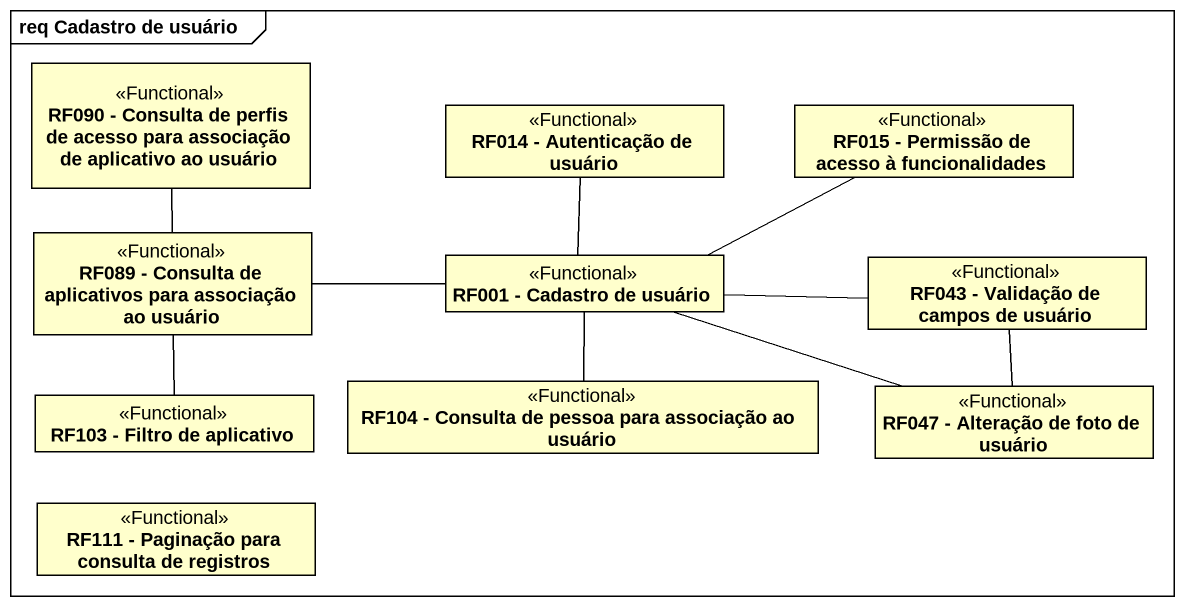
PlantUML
@startuml
mainframe req Cadastro de usuário
hide circle
hide empty members
class "RF090 - Consulta de perfis de acesso para associação de aplicativo ao usuário" as RF090_Consulta_de_perfis_de <<Functional>>
class "RF014 - Autenticação de usuário" as RF014_Autenticação_de <<Functional>>
class "RF015 - Permissão de acesso à funcionalidades" as RF015_Permissão_de_acesso_à <<Functional>>
class "RF089 - Consulta de aplicativos para associação ao usuário" as RF089_Consulta_de <<Functional>>
class "RF001 - Cadastro de usuário" as RF001_Cadastro_de_usuário <<Functional>>
class "RF043 - Validação de campos de usuário" as RF043_Validação_de_campos <<Functional>>
class "RF103 - Filtro de aplicativo" as RF103_Filtro_de_aplicativo <<Functional>>
class "RF104 - Consulta de pessoa para associação ao usuário" as RF104_Consulta_de_pessoa <<Functional>>
class "RF047 - Alteração de foto de usuário" as RF047_Alteração_de_foto_de <<Functional>>
class "RF111 - Paginação para consulta de registros" as RF111_Paginação_para <<Functional>>
RF090_Consulta_de_perfis_de -- RF089_Consulta_de
RF014_Autenticação_de -- RF001_Cadastro_de_usuário
RF015_Permissão_de_acesso_à -left- RF001_Cadastro_de_usuário
RF089_Consulta_de -right- RF001_Cadastro_de_usuário
RF001_Cadastro_de_usuário -right- RF043_Validação_de_campos
RF103_Filtro_de_aplicativo -up- RF089_Consulta_de
RF104_Consulta_de_pessoa -up- RF001_Cadastro_de_usuário
RF047_Alteração_de_foto_de -left- RF001_Cadastro_de_usuário
RF047_Alteração_de_foto_de -up- RF043_Validação_de_campos
@enduml
